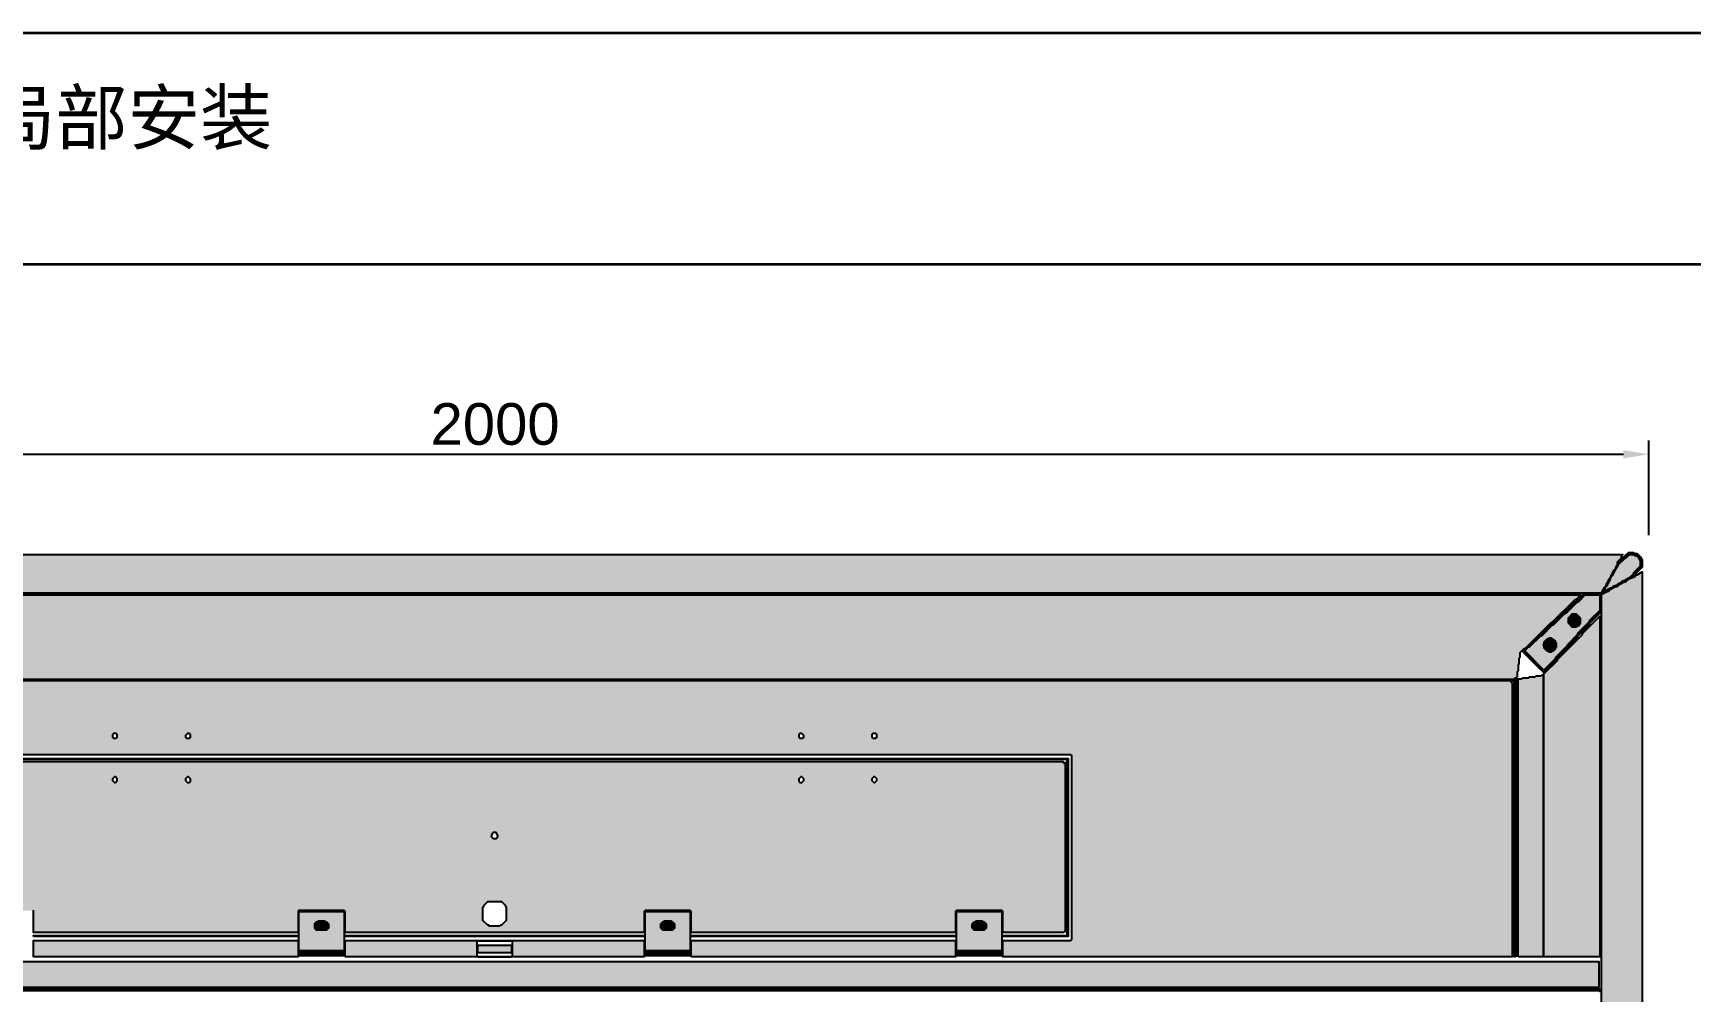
# Model space of a CAD drawing. Header units: millimetres. Extents: x 5 to 252589, y 5 to 415.
# Drawn here: x 24082.5 to 24226.1, y 332 to 415 of the extents above; entities that cross this region are included whole.
import ezdxf

# ---------------------------------------------------------------- set-up
doc = ezdxf.new("R2010")
doc.units = ezdxf.units.MM
for name, color, linetype, lineweight in [('DIM', 7, 'Continuous', 13), ('FRAME', 7, 'Continuous', 35), ('HATCH', 8, 'Continuous', 9), ('NOTE', 7, 'Continuous', 18), ('OUTLINE', 7, 'Continuous', 25)]:
    doc.layers.add(name, color=color, linetype=linetype, lineweight=lineweight)
doc.styles.add('CN', font='Arial Unicode.ttf')
doc.dimstyles.new('V10', dxfattribs={"dimtxt": 3.6, "dimasz": 2.2, "dimexe": 1.2, "dimexo": 1, "dimgap": 0.8, "dimtad": 1, "dimlfac": 10, "dimdsep": 46, "dimtxsty": 'CN', "dimcen": 2.5, "dimclrd": 7, "dimclre": 7, "dimclrt": 7, "dimazin": 3, "dimtfac": 1, "dimtmove": 0, "dimatfit": 3})

msp = doc.modelspace()

# ---------------------------------------------------------------- hatches: boundary and pattern name
at = {"layer": 'HATCH', "true_color": 0x627d89}
for points in [[(24024.66667, 369.83333), (24220.25, 369.83333), (24220.16667, 369.75), (24220.08333, 369.5), (24219.75, 369.16667), (24219.83333, 369.08333), (24219.75, 369), (24219.75, 368.91667), (24219.66667, 368.83333), (24219.58333, 368.58333), (24219.41667, 368.41667), (24219.41667, 368.33333), (24219.33333, 368.25), (24219.33333, 368.16667), (24219.25, 368.08333), (24219.16667, 367.83333), (24219, 367.66667), (24219, 367.58333), (24218.91667, 367.5), (24218.91667, 367.41667), (24218.83333, 367.33333), (24218.75, 367.08333), (24218.58333, 366.91667), (24218.58333, 366.83333), (24218.5, 366.75), (24218.41667, 366.5), (24026.5, 366.5), (24026.5, 366.58333), (24026.41667, 366.66667), (24026.33333, 366.91667), (24026.16667, 367.08333), (24026.16667, 367.16667), (24026.08333, 367.25), (24026.08333, 367.33333), (24026, 367.41667), (24025.91667, 367.66667), (24025.75, 367.83333), (24025.75, 367.91667), (24025.66667, 368), (24025.66667, 368.08333), (24025.58333, 368.16667), (24025.5, 368.41667), (24025.33333, 368.58333), (24025.33333, 368.66667), (24025.08333, 369.08333), (24025.16667, 369.16667), (24025, 369.33333), (24024.91667, 369.33333), (24024.91667, 369.41667)], [(24218.58333, 366.58333), (24218.58333, 366.66667), (24218.66667, 366.75), (24218.75, 367), (24218.91667, 367.16667), (24218.91667, 367.25), (24219, 367.33333), (24219, 367.41667), (24219.08333, 367.5), (24219.08333, 367.58333), (24219.16667, 367.66667), (24219.25, 367.91667), (24219.41667, 368.08333), (24219.41667, 368.16667), (24219.5, 368.25), (24219.5, 368.33333), (24219.58333, 368.41667), (24219.66667, 368.66667), (24219.83333, 368.83333), (24219.83333, 368.91667), (24220.5, 369.58333), (24220.58333, 369.58333), (24220.83333, 369.83333), (24221.16667, 369.83333), (24221.25, 369.75), (24221.41667, 369.75), (24221.66667, 369.5), (24221.66667, 369.41667), (24221.75, 369.33333), (24221.75, 368.83333), (24221.16667, 368.25), (24221.16667, 368.16667), (24220.75, 367.75), (24220.66667, 367.75), (24220.58333, 367.66667), (24220.5, 367.66667), (24220.41667, 367.58333), (24220.16667, 367.5), (24220, 367.33333), (24219.91667, 367.33333), (24219.83333, 367.25), (24219.75, 367.25), (24219.66667, 367.16667), (24219.41667, 367.08333), (24219.25, 366.91667), (24219.16667, 366.91667), (24219.08333, 366.83333), (24219, 366.83333)], [(24221.08333, 367.91667), (24221.08333, 368), (24221.66667, 368.58333), (24221.66667, 368.66667), (24221.83333, 368.83333), (24221.83333, 369.41667), (24221.75, 369.5), (24221.75, 369.58333), (24221.5, 369.83333), (24221.33333, 369.83333), (24221.25, 369.91667), (24220.75, 369.91667), (24219.91667, 369.08333), (24219.83333, 369.16667), (24220.75, 370), (24221.16667, 370), (24221.25, 369.91667), (24221.5, 369.91667), (24221.83333, 369.58333), (24221.83333, 369.5), (24221.91667, 369.41667), (24221.91667, 368.75), (24221.25, 368.08333), (24221.25, 368), (24221.16667, 368)], [(24221.83333, 252.66667), (24221.75, 252.75), (24221.5, 252.83333), (24221.08333, 253.16667), (24220.91667, 253.16667), (24220.83333, 253.25), (24220.75, 253.25), (24220.58333, 253.41667), (24220.5, 253.41667), (24220.41667, 253.5), (24220.33333, 253.5), (24220.25, 253.58333), (24220, 253.66667), (24219.83333, 253.83333), (24219.75, 253.83333), (24219.66667, 253.91667), (24219.58333, 253.91667), (24219.5, 254), (24219.25, 254.08333), (24219.08333, 254.25), (24219, 254.25), (24218.91667, 254.33333), (24218.83333, 254.33333), (24218.41667, 254.58333), (24218.41667, 366.41667), (24218.5, 366.41667), (24218.58333, 366.5), (24218.66667, 366.5), (24218.75, 366.58333), (24219, 366.66667), (24219.16667, 366.83333), (24219.25, 366.83333), (24219.33333, 366.91667), (24219.41667, 366.91667), (24219.5, 367), (24219.75, 367.08333), (24219.91667, 367.25), (24220, 367.25), (24220.08333, 367.33333), (24220.16667, 367.33333), (24220.25, 367.41667), (24220.5, 367.5), (24220.66667, 367.66667), (24220.75, 367.66667), (24220.83333, 367.75), (24220.91667, 367.75), (24221, 367.83333), (24221.25, 367.91667), (24221.41667, 368.08333), (24221.5, 368.08333), (24221.91667, 368.33333), (24221.91667, 252.66667)], [(24028.33333, 366.33333), (24216.58333, 366.33333), (24216.16667, 365.91667), (24216.08333, 365.91667), (24214.08333, 363.91667), (24214, 363.91667), (24211.75, 361.66667), (24211.66667, 361.66667), (24211.33333, 361.33333), (24211.33333, 360.91667), (24211.25, 360.83333), (24211.25, 360.33333), (24211.16667, 360.25), (24211.16667, 359.75), (24211.08333, 359.66667), (24211.08333, 359.25), (24211, 359.16667), (24211, 359.08333), (24210.91667, 359.16667), (24210.83333, 359.08333), (24210.83333, 359), (24034.08333, 359), (24034.08333, 359.08333), (24034, 359.16667), (24033.91667, 359.08333), (24033.91667, 359.16667), (24033.83333, 359.25), (24033.83333, 359.66667), (24033.75, 359.75), (24033.75, 360.25), (24033.66667, 360.33333), (24033.66667, 360.83333), (24033.58333, 360.91667), (24033.58333, 361.33333), (24033.25, 361.66667), (24033.16667, 361.66667), (24030.91667, 363.91667), (24030.83333, 363.91667), (24028.83333, 365.91667), (24028.75, 365.91667)], [(24213.16667, 359.83333), (24211.66667, 361.33333), (24211.66667, 361.41667), (24213.16667, 359.91667)], [(24211.16667, 335), (24211.16667, 359.08333), (24211.5, 359.08333), (24211.58333, 359.16667), (24212.08333, 359.16667), (24212.16667, 359.25), (24212.66667, 359.25), (24212.75, 359.33333), (24213.16667, 359.33333), (24213.25, 359.41667), (24213.33333, 359.41667), (24213.33333, 335)], [(24106.91667, 337.5), (24106.91667, 337.83333), (24107.16667, 338), (24107.75, 338), (24108, 337.83333), (24108, 337.5), (24107.91667, 337.41667), (24107, 337.41667)], [(24136.91667, 337.5), (24136.91667, 337.83333), (24137.16667, 338), (24137.75, 338), (24138, 337.83333), (24138, 337.5), (24137.91667, 337.41667), (24137, 337.41667)], [(24163.91667, 337.5), (24163.91667, 337.83333), (24164.16667, 338), (24164.75, 338), (24165, 337.83333), (24165, 337.5), (24164.91667, 337.41667), (24164, 337.41667)], [(24082.5, 336.75), (24082.5, 336.83333), (24105.41667, 336.83333), (24105.41667, 336.75)], [(24082.5, 335), (24082.5, 336.41667), (24105.41667, 336.41667), (24105.41667, 335)], [(24109.5, 336.75), (24109.5, 336.83333), (24135.41667, 336.83333), (24135.41667, 336.75)], [(24139.5, 336.75), (24139.5, 336.83333), (24162.41667, 336.83333), (24162.41667, 336.75)], [(24139.5, 335), (24139.5, 336.41667), (24162.41667, 336.41667), (24162.41667, 335)], [(24026.75, 332.33333), (24026.75, 334.58333), (24218.16667, 334.58333), (24218.16667, 332.33333)], [(24026.66667, 332), (24026.66667, 332.16667), (24026.75, 332.08333), (24218.16667, 332.08333), (24218.25, 332.16667), (24218.25, 332), (24218.16667, 332.08333), (24026.75, 332.08333)]]:
    msp.add_hatch(color=145, dxfattribs=at).paths.add_polyline_path(points)
at = {"layer": 'HATCH', "true_color": 0x607a85}
for points in [[(24211.58333, 361.41667), (24211.58333, 361.5), (24211.66667, 361.58333), (24211.75, 361.58333), (24214, 363.83333), (24214.08333, 363.83333), (24215, 364.75), (24215.08333, 364.75), (24216.08333, 365.75), (24216.16667, 365.75), (24216.75, 366.33333), (24216.91667, 366.33333), (24216.75, 366.16667), (24216.66667, 366.16667), (24215.66667, 365.16667), (24215.58333, 365.16667), (24214.66667, 364.25), (24214.58333, 364.25), (24213.58333, 363.25), (24213.5, 363.25), (24212.5, 362.25), (24212.41667, 362.25)], [(24213.41667, 359.58333), (24213.25, 359.75), (24213.25, 359.83333), (24213.41667, 359.66667), (24213.83333, 360.08333), (24213.83333, 360.16667), (24214.83333, 361.16667), (24214.83333, 361.25), (24215.83333, 362.25), (24215.83333, 362.33333), (24216.75, 363.25), (24216.75, 363.33333), (24217.75, 364.33333), (24217.75, 364.41667), (24218.25, 364.91667), (24218.25, 364.75), (24217.33333, 363.83333), (24217.33333, 363.75), (24216.33333, 362.75), (24216.33333, 362.66667), (24215.41667, 361.75), (24215.41667, 361.66667), (24214.41667, 360.66667), (24214.41667, 360.58333)]]:
    msp.add_hatch(color=155, dxfattribs=at).paths.add_polyline_path(points)
at = {"layer": 'HATCH', "true_color": 0x627d89}
h = msp.add_hatch(color=145, dxfattribs=at)
h.paths.add_polyline_path([(24213.41667, 359.83333), (24211.75, 361.5), (24212.08333, 361.83333), (24212.16667, 361.83333), (24213.16667, 362.83333), (24213.25, 362.83333), (24214.16667, 363.75), (24214.25, 363.75), (24215.25, 364.75), (24215.33333, 364.75), (24216.33333, 365.75), (24216.41667, 365.75), (24217, 366.33333), (24218.25, 366.33333), (24218.25, 365), (24217.33333, 364.08333), (24217.33333, 364), (24216.33333, 363), (24216.33333, 362.91667), (24215.41667, 362), (24215.41667, 361.91667), (24214.41667, 360.91667), (24214.41667, 360.83333)])
h.paths.add_polyline_path([(24215.83333, 363.58333), (24216.25, 363.58333), (24216.33333, 363.66667), (24216.41667, 363.66667), (24216.58333, 363.91667), (24216.58333, 364.33333), (24216.25, 364.66667), (24215.83333, 364.66667), (24215.5, 364.33333), (24215.5, 363.91667)], flags=0)
h.paths.add_polyline_path([(24213.83333, 361.41667), (24214.08333, 361.41667), (24214.16667, 361.5), (24214.25, 361.5), (24214.41667, 361.66667), (24214.41667, 361.75), (24214.5, 361.83333), (24214.5, 362.16667), (24214.41667, 362.25), (24214.41667, 362.33333), (24214, 362.58333), (24213.83333, 362.58333), (24213.75, 362.5), (24213.66667, 362.5), (24213.41667, 362.25), (24213.41667, 362.08333), (24213.33333, 362), (24213.41667, 361.91667), (24213.41667, 361.75), (24213.66667, 361.5), (24213.75, 361.5)], flags=0)
at = {"layer": 'HATCH', "true_color": 0x58707b}
msp.add_hatch(color=147, dxfattribs=at).paths.add_polyline_path([(24213.41667, 335), (24213.41667, 359.5), (24214.58333, 360.66667), (24214.58333, 360.75), (24216.75, 362.91667), (24216.75, 363), (24218.25, 364.5), (24218.25, 335)])
at = {"layer": 'HATCH', "true_color": 0xb9bfc3}
for points in [[(24215.83333, 363.66667), (24215.58333, 363.91667), (24215.58333, 364.33333), (24215.83333, 364.58333), (24216.25, 364.58333), (24216.5, 364.33333), (24216.5, 363.91667), (24216.41667, 363.83333), (24216.41667, 363.75), (24216.33333, 363.75), (24216.25, 363.66667)], [(24213.83333, 361.5), (24213.75, 361.58333), (24213.66667, 361.58333), (24213.5, 361.75), (24213.5, 361.91667), (24213.41667, 362), (24213.5, 362.08333), (24213.5, 362.25), (24213.66667, 362.41667), (24213.75, 362.41667), (24213.83333, 362.5), (24214, 362.5), (24214.08333, 362.41667), (24214.33333, 362.33333), (24214.33333, 362.25), (24214.41667, 362.16667), (24214.41667, 361.83333), (24214.25, 361.58333), (24214.16667, 361.58333), (24214.08333, 361.5)]]:
    msp.add_hatch(color=9, dxfattribs=at).paths.add_polyline_path(points)
at = {"layer": 'HATCH', "true_color": 0x627d89}
h = msp.add_hatch(color=145, dxfattribs=at)
h.paths.add_polyline_path([(24034, 335), (24034, 358.91667), (24210.91667, 358.91667), (24210.91667, 335), (24210.83333, 335), (24210.83333, 358.75), (24210.75, 358.83333), (24210.66667, 358.83333), (24210.58333, 358.75), (24210.66667, 358.66667), (24210.66667, 335), (24166.5, 335), (24166.5, 336.41667), (24172.41667, 336.41667), (24172.5, 336.5), (24172.5, 352.41667), (24172.41667, 352.5), (24072.5, 352.5), (24072.41667, 352.41667), (24072.41667, 336.5), (24072.5, 336.41667), (24078.41667, 336.41667), (24078.41667, 335)])
h.paths.add_polyline_path([(24034.08333, 358.75), (24034.16667, 358.66667), (24034.25, 358.66667), (24034.33333, 358.75), (24034.25, 358.83333), (24034.16667, 358.83333)], flags=0)
h.paths.add_polyline_path([(24155.16667, 354), (24155.25, 353.91667), (24155.5, 353.91667), (24155.58333, 354), (24155.58333, 354.25), (24155.5, 354.33333), (24155.25, 354.33333), (24155.16667, 354.25)], flags=0)
h.paths.add_polyline_path([(24148.83333, 354), (24148.91667, 353.91667), (24149.16667, 353.91667), (24149.25, 354), (24149.25, 354.16667), (24149.08333, 354.33333), (24148.91667, 354.33333), (24148.83333, 354.25)], flags=0)
h.paths.add_polyline_path([(24095.66667, 354), (24095.75, 353.91667), (24096, 353.91667), (24096.08333, 354), (24096.08333, 354.25), (24096, 354.33333), (24095.83333, 354.33333), (24095.66667, 354.16667)], flags=0)
h.paths.add_polyline_path([(24089.33333, 354), (24089.41667, 353.91667), (24089.66667, 353.91667), (24089.75, 354), (24089.75, 354.25), (24089.66667, 354.33333), (24089.41667, 354.33333), (24089.33333, 354.25)], flags=0)
at = {"layer": 'HATCH', "true_color": 0x5b747e}
msp.add_hatch(color=147, dxfattribs=at).paths.add_polyline_path([(24211.08333, 335), (24211.08333, 358.91667), (24211, 359), (24211.08333, 359.08333)])
at = {"layer": 'HATCH', "true_color": 0x627d89}
h = msp.add_hatch(color=145, dxfattribs=at)
h.paths.add_polyline_path([(24072.75, 336.75), (24072.75, 352.16667), (24172.16667, 352.16667), (24172.16667, 336.75), (24166.5, 336.75), (24166.5, 336.83333), (24172, 336.83333), (24172.08333, 336.91667), (24172.08333, 352), (24172, 352.08333), (24072.91667, 352.08333), (24072.83333, 352), (24073.08333, 351.75), (24073.16667, 351.83333), (24073.16667, 351.91667), (24171.75, 351.91667), (24171.75, 351.83333), (24171.83333, 351.75), (24171.91667, 351.83333), (24171.91667, 337.16667), (24171.83333, 337.16667), (24171.75, 337.08333), (24166.5, 337.08333), (24166.5, 338.91667), (24166.41667, 339), (24162.5, 339), (24162.41667, 338.91667), (24162.41667, 337.08333), (24139.5, 337.08333), (24139.5, 338.91667), (24139.41667, 339), (24135.5, 339), (24135.41667, 338.91667), (24135.41667, 337.08333), (24109.5, 337.08333), (24109.5, 338.91667), (24109.41667, 339), (24105.5, 339), (24105.41667, 338.91667), (24105.41667, 337.08333), (24082.5, 337.08333), (24082.5, 338.91667), (24082.41667, 339), (24078.5, 339), (24078.41667, 338.91667), (24078.41667, 337.08333), (24073.16667, 337.08333), (24073.08333, 337.16667), (24073, 337.16667), (24072.83333, 336.91667), (24072.91667, 336.83333), (24078.41667, 336.83333), (24078.41667, 336.75)])
h.paths.add_polyline_path([(24155.33333, 350.08333), (24155.41667, 350.08333), (24155.58333, 350.25), (24155.58333, 350.41667), (24155.41667, 350.58333), (24155.33333, 350.58333), (24155.16667, 350.41667), (24155.16667, 350.25)], flags=0)
h.paths.add_polyline_path([(24148.83333, 350.16667), (24148.91667, 350.08333), (24149.08333, 350.08333), (24149.25, 350.25), (24149.25, 350.41667), (24149.08333, 350.58333), (24149, 350.58333), (24148.83333, 350.41667)], flags=0)
h.paths.add_polyline_path([(24095.83333, 350.08333), (24096, 350.08333), (24096.08333, 350.16667), (24096.08333, 350.41667), (24095.91667, 350.58333), (24095.83333, 350.58333), (24095.66667, 350.41667), (24095.66667, 350.25)], flags=0)
h.paths.add_polyline_path([(24089.5, 350.08333), (24089.58333, 350.08333), (24089.75, 350.25), (24089.75, 350.41667), (24089.58333, 350.58333), (24089.5, 350.58333), (24089.33333, 350.41667), (24089.33333, 350.25)], flags=0)
h.paths.add_polyline_path([(24122.33333, 345.25), (24122.58333, 345.25), (24122.75, 345.41667), (24122.75, 345.5), (24122.58333, 345.75), (24122.33333, 345.75), (24122.25, 345.66667), (24122.16667, 345.41667)], flags=0)
h.paths.add_polyline_path([(24121.83333, 337.75), (24121.91667, 337.75), (24122, 337.66667), (24122.91667, 337.66667), (24123, 337.75), (24123.08333, 337.75), (24123.5, 338.16667), (24123.5, 339.25), (24123.41667, 339.33333), (24123.41667, 339.41667), (24123.08333, 339.75), (24121.83333, 339.75), (24121.5, 339.41667), (24121.5, 339.33333), (24121.41667, 339.25), (24121.41667, 338.16667)], flags=0)
at = {"layer": 'HATCH', "true_color": 0x46909b}
h = msp.add_hatch(color=135, dxfattribs=at)
h.paths.add_polyline_path([(24105.5, 335.5), (24105.5, 338.91667), (24109.41667, 338.91667), (24109.41667, 335.5)])
h.paths.add_polyline_path([(24106.83333, 337.5), (24107, 337.33333), (24107.91667, 337.33333), (24108.08333, 337.5), (24108.08333, 337.83333), (24107.91667, 338), (24107.83333, 338), (24107.75, 338.08333), (24107.16667, 338.08333), (24107.08333, 338), (24107, 338), (24106.83333, 337.83333)], flags=0)
h = msp.add_hatch(color=135, dxfattribs=at)
h.paths.add_polyline_path([(24135.5, 335.5), (24135.5, 338.91667), (24139.41667, 338.91667), (24139.41667, 335.5)])
h.paths.add_polyline_path([(24136.83333, 337.5), (24137, 337.33333), (24137.91667, 337.33333), (24138.08333, 337.5), (24138.08333, 337.83333), (24137.91667, 338), (24137.83333, 338), (24137.75, 338.08333), (24137.16667, 338.08333), (24137.08333, 338), (24137, 338), (24136.83333, 337.83333)], flags=0)
h = msp.add_hatch(color=135, dxfattribs=at)
h.paths.add_polyline_path([(24162.5, 335.5), (24162.5, 338.91667), (24166.41667, 338.91667), (24166.41667, 335.5)])
h.paths.add_polyline_path([(24163.83333, 337.5), (24164, 337.33333), (24164.91667, 337.33333), (24165.08333, 337.5), (24165.08333, 337.83333), (24164.91667, 338), (24164.83333, 338), (24164.75, 338.08333), (24164.16667, 338.08333), (24164.08333, 338), (24164, 338), (24163.83333, 337.83333)], flags=0)
at = {"layer": 'HATCH', "true_color": 0x627d89}
h = msp.add_hatch(color=145, dxfattribs=at)
h.paths.add_polyline_path([(24109.5, 335), (24109.5, 336.41667), (24135.41667, 336.41667), (24135.41667, 335)])
h.paths.add_polyline_path([(24120.91667, 335.08333), (24121, 335), (24123.91667, 335), (24124, 335.08333), (24124, 336.25), (24123.91667, 336.33333), (24121, 336.33333), (24120.91667, 336.25)], flags=0)
at = {"layer": 'HATCH', "true_color": 0x46949f}
for points in [[(24105.5, 335.25), (24105.5, 335.41667), (24109.41667, 335.41667), (24109.41667, 335.25)], [(24135.5, 335.25), (24135.5, 335.41667), (24139.41667, 335.41667), (24139.41667, 335.25)], [(24162.5, 335.25), (24162.5, 335.41667), (24166.41667, 335.41667), (24166.41667, 335.25)]]:
    msp.add_hatch(color=135, dxfattribs=at).paths.add_polyline_path(points)
at = {"layer": 'HATCH', "true_color": 0x46909b}
for points in [[(24105.5, 335.08333), (24105.5, 335.16667), (24109.41667, 335.16667), (24109.41667, 335.08333)], [(24121, 335.33333), (24121, 336), (24123.91667, 336), (24123.91667, 335.33333)], [(24135.5, 335.08333), (24135.5, 335.16667), (24139.41667, 335.16667), (24139.41667, 335.08333)], [(24162.5, 335.08333), (24162.5, 335.16667), (24166.41667, 335.16667), (24166.41667, 335.08333)]]:
    msp.add_hatch(color=135, dxfattribs=at).paths.add_polyline_path(points)
at = {"layer": 'HATCH', "true_color": 0x64808c}
msp.add_hatch(color=145, dxfattribs=at).paths.add_polyline_path([(24026.75, 332.16667), (24026.75, 332.25), (24218.16667, 332.25), (24218.16667, 332.16667)])

# ---------------------------------------------------------------- linework, layer by layer
at = {"layer": 'FRAME'}
msp.add_line((24005, 395), (24589, 395), dxfattribs=at)
msp.add_lwpolyline([(24005, 5), (24589, 5), (24589, 415), (24005, 415)], close=True, dxfattribs=at)
at = {"layer": 'OUTLINE', "color": 139, "true_color": 0x42544a}
for points in [[(24024.66667, 369.83333), (24220.25, 369.83333), (24220.16667, 369.75), (24220.08333, 369.5), (24219.75, 369.16667), (24219.83333, 369.08333), (24219.75, 369), (24219.75, 368.91667), (24219.66667, 368.83333), (24219.58333, 368.58333), (24219.41667, 368.41667), (24219.41667, 368.33333), (24219.33333, 368.25), (24219.33333, 368.16667), (24219.25, 368.08333), (24219.16667, 367.83333), (24219, 367.66667), (24219, 367.58333), (24218.91667, 367.5), (24218.91667, 367.41667), (24218.83333, 367.33333), (24218.75, 367.08333), (24218.58333, 366.91667), (24218.58333, 366.83333), (24218.5, 366.75), (24218.41667, 366.5), (24026.5, 366.5)], [(24218.41667, 254.58333), (24218.41667, 366.41667), (24218.5, 366.41667), (24218.58333, 366.5), (24218.66667, 366.5), (24218.75, 366.58333), (24219, 366.66667), (24219.16667, 366.83333), (24219.25, 366.83333), (24219.33333, 366.91667), (24219.41667, 366.91667), (24219.5, 367), (24219.75, 367.08333), (24219.91667, 367.25), (24220, 367.25), (24220.08333, 367.33333), (24220.16667, 367.33333), (24220.25, 367.41667), (24220.5, 367.5), (24220.66667, 367.66667), (24220.75, 367.66667), (24220.83333, 367.75), (24220.91667, 367.75), (24221, 367.83333), (24221.25, 367.91667), (24221.41667, 368.08333), (24221.5, 368.08333), (24221.91667, 368.33333), (24221.91667, 252.66667)], [(24028.33333, 366.33333), (24216.58333, 366.33333), (24216.16667, 365.91667), (24216.08333, 365.91667), (24214.08333, 363.91667), (24214, 363.91667), (24211.75, 361.66667), (24211.66667, 361.66667), (24211.33333, 361.33333), (24211.33333, 360.91667), (24211.25, 360.83333), (24211.25, 360.33333), (24211.16667, 360.25), (24211.16667, 359.75), (24211.08333, 359.66667), (24211.08333, 359.25), (24211, 359.16667), (24211, 359.08333), (24210.91667, 359.16667), (24210.83333, 359.08333), (24210.83333, 359), (24034.08333, 359)], [(24072.75, 352.16667), (24172.16667, 352.16667), (24172.16667, 336.75), (24166.5, 336.75), (24166.5, 336.83333), (24172, 336.83333), (24172.08333, 336.91667), (24172.08333, 352), (24172, 352.08333), (24072.91667, 352.08333)], [(24073.16667, 351.91667), (24171.75, 351.91667), (24171.75, 351.83333), (24171.83333, 351.75), (24171.91667, 351.83333), (24171.91667, 337.16667), (24171.83333, 337.16667), (24171.75, 337.08333), (24166.5, 337.08333), (24166.5, 338.91667), (24166.41667, 339), (24162.5, 339), (24162.41667, 338.91667), (24162.41667, 337.08333), (24139.5, 337.08333), (24139.5, 338.91667), (24139.41667, 339), (24135.5, 339), (24135.41667, 338.91667), (24135.41667, 337.08333), (24109.5, 337.08333), (24109.5, 338.91667), (24109.41667, 339), (24105.5, 339), (24105.41667, 338.91667), (24105.41667, 337.08333), (24082.5, 337.08333), (24082.5, 338.91667), (24082.41667, 339)]]:
    msp.add_lwpolyline(points, dxfattribs=at)
for points in [[(24218.58333, 366.58333), (24218.58333, 366.66667), (24218.66667, 366.75), (24218.75, 367), (24218.91667, 367.16667), (24218.91667, 367.25), (24219, 367.33333), (24219, 367.41667), (24219.08333, 367.5), (24219.08333, 367.58333), (24219.16667, 367.66667), (24219.25, 367.91667), (24219.41667, 368.08333), (24219.41667, 368.16667), (24219.5, 368.25), (24219.5, 368.33333), (24219.58333, 368.41667), (24219.66667, 368.66667), (24219.83333, 368.83333), (24219.83333, 368.91667), (24220.5, 369.58333), (24220.58333, 369.58333), (24220.83333, 369.83333), (24221.16667, 369.83333), (24221.25, 369.75), (24221.41667, 369.75), (24221.66667, 369.5), (24221.66667, 369.41667), (24221.75, 369.33333), (24221.75, 368.83333), (24221.16667, 368.25), (24221.16667, 368.16667), (24220.75, 367.75), (24220.66667, 367.75), (24220.58333, 367.66667), (24220.5, 367.66667), (24220.41667, 367.58333), (24220.16667, 367.5), (24220, 367.33333), (24219.91667, 367.33333), (24219.83333, 367.25), (24219.75, 367.25), (24219.66667, 367.16667), (24219.41667, 367.08333), (24219.25, 366.91667), (24219.16667, 366.91667), (24219.08333, 366.83333), (24219, 366.83333)], [(24221.08333, 367.91667), (24221.08333, 368), (24221.66667, 368.58333), (24221.66667, 368.66667), (24221.83333, 368.83333), (24221.83333, 369.41667), (24221.75, 369.5), (24221.75, 369.58333), (24221.5, 369.83333), (24221.33333, 369.83333), (24221.25, 369.91667), (24220.75, 369.91667), (24219.91667, 369.08333), (24219.83333, 369.16667), (24220.75, 370), (24221.16667, 370), (24221.25, 369.91667), (24221.5, 369.91667), (24221.83333, 369.58333), (24221.83333, 369.5), (24221.91667, 369.41667), (24221.91667, 368.75), (24221.25, 368.08333), (24221.25, 368), (24221.16667, 368)], [(24211.58333, 361.41667), (24211.58333, 361.5), (24211.66667, 361.58333), (24211.75, 361.58333), (24214, 363.83333), (24214.08333, 363.83333), (24215, 364.75), (24215.08333, 364.75), (24216.08333, 365.75), (24216.16667, 365.75), (24216.75, 366.33333), (24216.91667, 366.33333), (24216.75, 366.16667), (24216.66667, 366.16667), (24215.66667, 365.16667), (24215.58333, 365.16667), (24214.66667, 364.25), (24214.58333, 364.25), (24213.58333, 363.25), (24213.5, 363.25), (24212.5, 362.25), (24212.41667, 362.25)], [(24213.41667, 359.83333), (24211.75, 361.5), (24212.08333, 361.83333), (24212.16667, 361.83333), (24213.16667, 362.83333), (24213.25, 362.83333), (24214.16667, 363.75), (24214.25, 363.75), (24215.25, 364.75), (24215.33333, 364.75), (24216.33333, 365.75), (24216.41667, 365.75), (24217, 366.33333), (24218.25, 366.33333), (24218.25, 365), (24217.33333, 364.08333), (24217.33333, 364), (24216.33333, 363), (24216.33333, 362.91667), (24215.41667, 362), (24215.41667, 361.91667), (24214.41667, 360.91667), (24214.41667, 360.83333)], [(24213.41667, 359.58333), (24213.25, 359.75), (24213.25, 359.83333), (24213.41667, 359.66667), (24213.83333, 360.08333), (24213.83333, 360.16667), (24214.83333, 361.16667), (24214.83333, 361.25), (24215.83333, 362.25), (24215.83333, 362.33333), (24216.75, 363.25), (24216.75, 363.33333), (24217.75, 364.33333), (24217.75, 364.41667), (24218.25, 364.91667), (24218.25, 364.75), (24217.33333, 363.83333), (24217.33333, 363.75), (24216.33333, 362.75), (24216.33333, 362.66667), (24215.41667, 361.75), (24215.41667, 361.66667), (24214.41667, 360.66667), (24214.41667, 360.58333)], [(24213.41667, 335), (24213.41667, 359.5), (24214.58333, 360.66667), (24214.58333, 360.75), (24216.75, 362.91667), (24216.75, 363), (24218.25, 364.5), (24218.25, 335)], [(24215.83333, 363.58333), (24216.25, 363.58333), (24216.33333, 363.66667), (24216.41667, 363.66667), (24216.58333, 363.91667), (24216.58333, 364.33333), (24216.25, 364.66667), (24215.83333, 364.66667), (24215.5, 364.33333), (24215.5, 363.91667)], [(24215.83333, 363.66667), (24215.58333, 363.91667), (24215.58333, 364.33333), (24215.83333, 364.58333), (24216.25, 364.58333), (24216.5, 364.33333), (24216.5, 363.91667), (24216.41667, 363.83333), (24216.41667, 363.75), (24216.33333, 363.75), (24216.25, 363.66667)], [(24213.83333, 361.41667), (24214.08333, 361.41667), (24214.16667, 361.5), (24214.25, 361.5), (24214.41667, 361.66667), (24214.41667, 361.75), (24214.5, 361.83333), (24214.5, 362.16667), (24214.41667, 362.25), (24214.41667, 362.33333), (24214, 362.58333), (24213.83333, 362.58333), (24213.75, 362.5), (24213.66667, 362.5), (24213.41667, 362.25), (24213.41667, 362.08333), (24213.33333, 362), (24213.41667, 361.91667), (24213.41667, 361.75), (24213.66667, 361.5), (24213.75, 361.5)], [(24213.83333, 361.5), (24213.75, 361.58333), (24213.66667, 361.58333), (24213.5, 361.75), (24213.5, 361.91667), (24213.41667, 362), (24213.5, 362.08333), (24213.5, 362.25), (24213.66667, 362.41667), (24213.75, 362.41667), (24213.83333, 362.5), (24214, 362.5), (24214.08333, 362.41667), (24214.33333, 362.33333), (24214.33333, 362.25), (24214.41667, 362.16667), (24214.41667, 361.83333), (24214.25, 361.58333), (24214.16667, 361.58333), (24214.08333, 361.5)], [(24213.16667, 359.83333), (24211.66667, 361.33333), (24211.66667, 361.41667), (24213.16667, 359.91667)], [(24211.16667, 335), (24211.16667, 359.08333), (24211.5, 359.08333), (24211.58333, 359.16667), (24212.08333, 359.16667), (24212.16667, 359.25), (24212.66667, 359.25), (24212.75, 359.33333), (24213.16667, 359.33333), (24213.25, 359.41667), (24213.33333, 359.41667), (24213.33333, 335)], [(24034, 335), (24034, 358.91667), (24210.91667, 358.91667), (24210.91667, 335), (24210.83333, 335), (24210.83333, 358.75), (24210.75, 358.83333), (24210.66667, 358.83333), (24210.58333, 358.75), (24210.66667, 358.66667), (24210.66667, 335), (24166.5, 335), (24166.5, 336.41667), (24172.41667, 336.41667), (24172.5, 336.5), (24172.5, 352.41667), (24172.41667, 352.5), (24072.5, 352.5), (24072.41667, 352.41667), (24072.41667, 336.5), (24072.5, 336.41667), (24078.41667, 336.41667), (24078.41667, 335)], [(24211.08333, 335), (24211.08333, 358.91667), (24211, 359), (24211.08333, 359.08333)], [(24089.33333, 354), (24089.41667, 353.91667), (24089.66667, 353.91667), (24089.75, 354), (24089.75, 354.25), (24089.66667, 354.33333), (24089.41667, 354.33333), (24089.33333, 354.25)], [(24095.66667, 354), (24095.75, 353.91667), (24096, 353.91667), (24096.08333, 354), (24096.08333, 354.25), (24096, 354.33333), (24095.83333, 354.33333), (24095.66667, 354.16667)], [(24148.83333, 354), (24148.91667, 353.91667), (24149.16667, 353.91667), (24149.25, 354), (24149.25, 354.16667), (24149.08333, 354.33333), (24148.91667, 354.33333), (24148.83333, 354.25)], [(24155.16667, 354), (24155.25, 353.91667), (24155.5, 353.91667), (24155.58333, 354), (24155.58333, 354.25), (24155.5, 354.33333), (24155.25, 354.33333), (24155.16667, 354.25)], [(24089.5, 350.08333), (24089.58333, 350.08333), (24089.75, 350.25), (24089.75, 350.41667), (24089.58333, 350.58333), (24089.5, 350.58333), (24089.33333, 350.41667), (24089.33333, 350.25)], [(24095.83333, 350.08333), (24096, 350.08333), (24096.08333, 350.16667), (24096.08333, 350.41667), (24095.91667, 350.58333), (24095.83333, 350.58333), (24095.66667, 350.41667), (24095.66667, 350.25)], [(24148.83333, 350.16667), (24148.91667, 350.08333), (24149.08333, 350.08333), (24149.25, 350.25), (24149.25, 350.41667), (24149.08333, 350.58333), (24149, 350.58333), (24148.83333, 350.41667)], [(24155.33333, 350.08333), (24155.41667, 350.08333), (24155.58333, 350.25), (24155.58333, 350.41667), (24155.41667, 350.58333), (24155.33333, 350.58333), (24155.16667, 350.41667), (24155.16667, 350.25)], [(24122.33333, 345.25), (24122.58333, 345.25), (24122.75, 345.41667), (24122.75, 345.5), (24122.58333, 345.75), (24122.33333, 345.75), (24122.25, 345.66667), (24122.16667, 345.41667)], [(24121.83333, 337.75), (24121.91667, 337.75), (24122, 337.66667), (24122.91667, 337.66667), (24123, 337.75), (24123.08333, 337.75), (24123.5, 338.16667), (24123.5, 339.25), (24123.41667, 339.33333), (24123.41667, 339.41667), (24123.08333, 339.75), (24121.83333, 339.75), (24121.5, 339.41667), (24121.5, 339.33333), (24121.41667, 339.25), (24121.41667, 338.16667)], [(24105.5, 335.5), (24105.5, 338.91667), (24109.41667, 338.91667), (24109.41667, 335.5)], [(24106.83333, 337.5), (24107, 337.33333), (24107.91667, 337.33333), (24108.08333, 337.5), (24108.08333, 337.83333), (24107.91667, 338), (24107.83333, 338), (24107.75, 338.08333), (24107.16667, 338.08333), (24107.08333, 338), (24107, 338), (24106.83333, 337.83333)], [(24106.91667, 337.5), (24106.91667, 337.83333), (24107.16667, 338), (24107.75, 338), (24108, 337.83333), (24108, 337.5), (24107.91667, 337.41667), (24107, 337.41667)], [(24135.5, 335.5), (24135.5, 338.91667), (24139.41667, 338.91667), (24139.41667, 335.5)], [(24136.83333, 337.5), (24137, 337.33333), (24137.91667, 337.33333), (24138.08333, 337.5), (24138.08333, 337.83333), (24137.91667, 338), (24137.83333, 338), (24137.75, 338.08333), (24137.16667, 338.08333), (24137.08333, 338), (24137, 338), (24136.83333, 337.83333)], [(24136.91667, 337.5), (24136.91667, 337.83333), (24137.16667, 338), (24137.75, 338), (24138, 337.83333), (24138, 337.5), (24137.91667, 337.41667), (24137, 337.41667)], [(24162.5, 335.5), (24162.5, 338.91667), (24166.41667, 338.91667), (24166.41667, 335.5)], [(24163.83333, 337.5), (24164, 337.33333), (24164.91667, 337.33333), (24165.08333, 337.5), (24165.08333, 337.83333), (24164.91667, 338), (24164.83333, 338), (24164.75, 338.08333), (24164.16667, 338.08333), (24164.08333, 338), (24164, 338), (24163.83333, 337.83333)], [(24163.91667, 337.5), (24163.91667, 337.83333), (24164.16667, 338), (24164.75, 338), (24165, 337.83333), (24165, 337.5), (24164.91667, 337.41667), (24164, 337.41667)], [(24082.5, 336.75), (24082.5, 336.83333), (24105.41667, 336.83333), (24105.41667, 336.75)], [(24082.5, 335), (24082.5, 336.41667), (24105.41667, 336.41667), (24105.41667, 335)], [(24109.5, 336.75), (24109.5, 336.83333), (24135.41667, 336.83333), (24135.41667, 336.75)], [(24109.5, 335), (24109.5, 336.41667), (24135.41667, 336.41667), (24135.41667, 335)], [(24120.91667, 335.08333), (24121, 335), (24123.91667, 335), (24124, 335.08333), (24124, 336.25), (24123.91667, 336.33333), (24121, 336.33333), (24120.91667, 336.25)], [(24139.5, 336.75), (24139.5, 336.83333), (24162.41667, 336.83333), (24162.41667, 336.75)], [(24139.5, 335), (24139.5, 336.41667), (24162.41667, 336.41667), (24162.41667, 335)], [(24105.5, 335.25), (24105.5, 335.41667), (24109.41667, 335.41667), (24109.41667, 335.25)], [(24105.5, 335.08333), (24105.5, 335.16667), (24109.41667, 335.16667), (24109.41667, 335.08333)], [(24121, 335.33333), (24121, 336), (24123.91667, 336), (24123.91667, 335.33333)], [(24135.5, 335.25), (24135.5, 335.41667), (24139.41667, 335.41667), (24139.41667, 335.25)], [(24135.5, 335.08333), (24135.5, 335.16667), (24139.41667, 335.16667), (24139.41667, 335.08333)], [(24162.5, 335.25), (24162.5, 335.41667), (24166.41667, 335.41667), (24166.41667, 335.25)], [(24162.5, 335.08333), (24162.5, 335.16667), (24166.41667, 335.16667), (24166.41667, 335.08333)], [(24026.75, 332.33333), (24026.75, 334.58333), (24218.16667, 334.58333), (24218.16667, 332.33333)], [(24026.66667, 332), (24026.66667, 332.16667), (24026.75, 332.08333), (24218.16667, 332.08333), (24218.25, 332.16667), (24218.25, 332), (24218.16667, 332.08333), (24026.75, 332.08333)], [(24026.75, 332.16667), (24026.75, 332.25), (24218.16667, 332.25), (24218.16667, 332.16667)]]:
    msp.add_lwpolyline(points, close=True, dxfattribs=at)

# ---------------------------------------------------------------- texts
at = {"layer": 'NOTE', "insert": (24010, 410), "char_height": 4.6, "width": 484, "attachment_point": 1, "style": 'CN'}
msp.add_mtext('钢结构总成 / 装配基准与局部安装', dxfattribs=at)

# ---------------------------------------------------------------- dimensions: what is measured, and where the dimension line sits
at = {"layer": 'DIM'}
msp.add_linear_dim(base=(24022.5, 378.52356), p1=(24022.5, 370.52356), p2=(24222.5, 370.52356), dimstyle='V10', dxfattribs=at).render()

doc.saveas('drawing.dxf')
